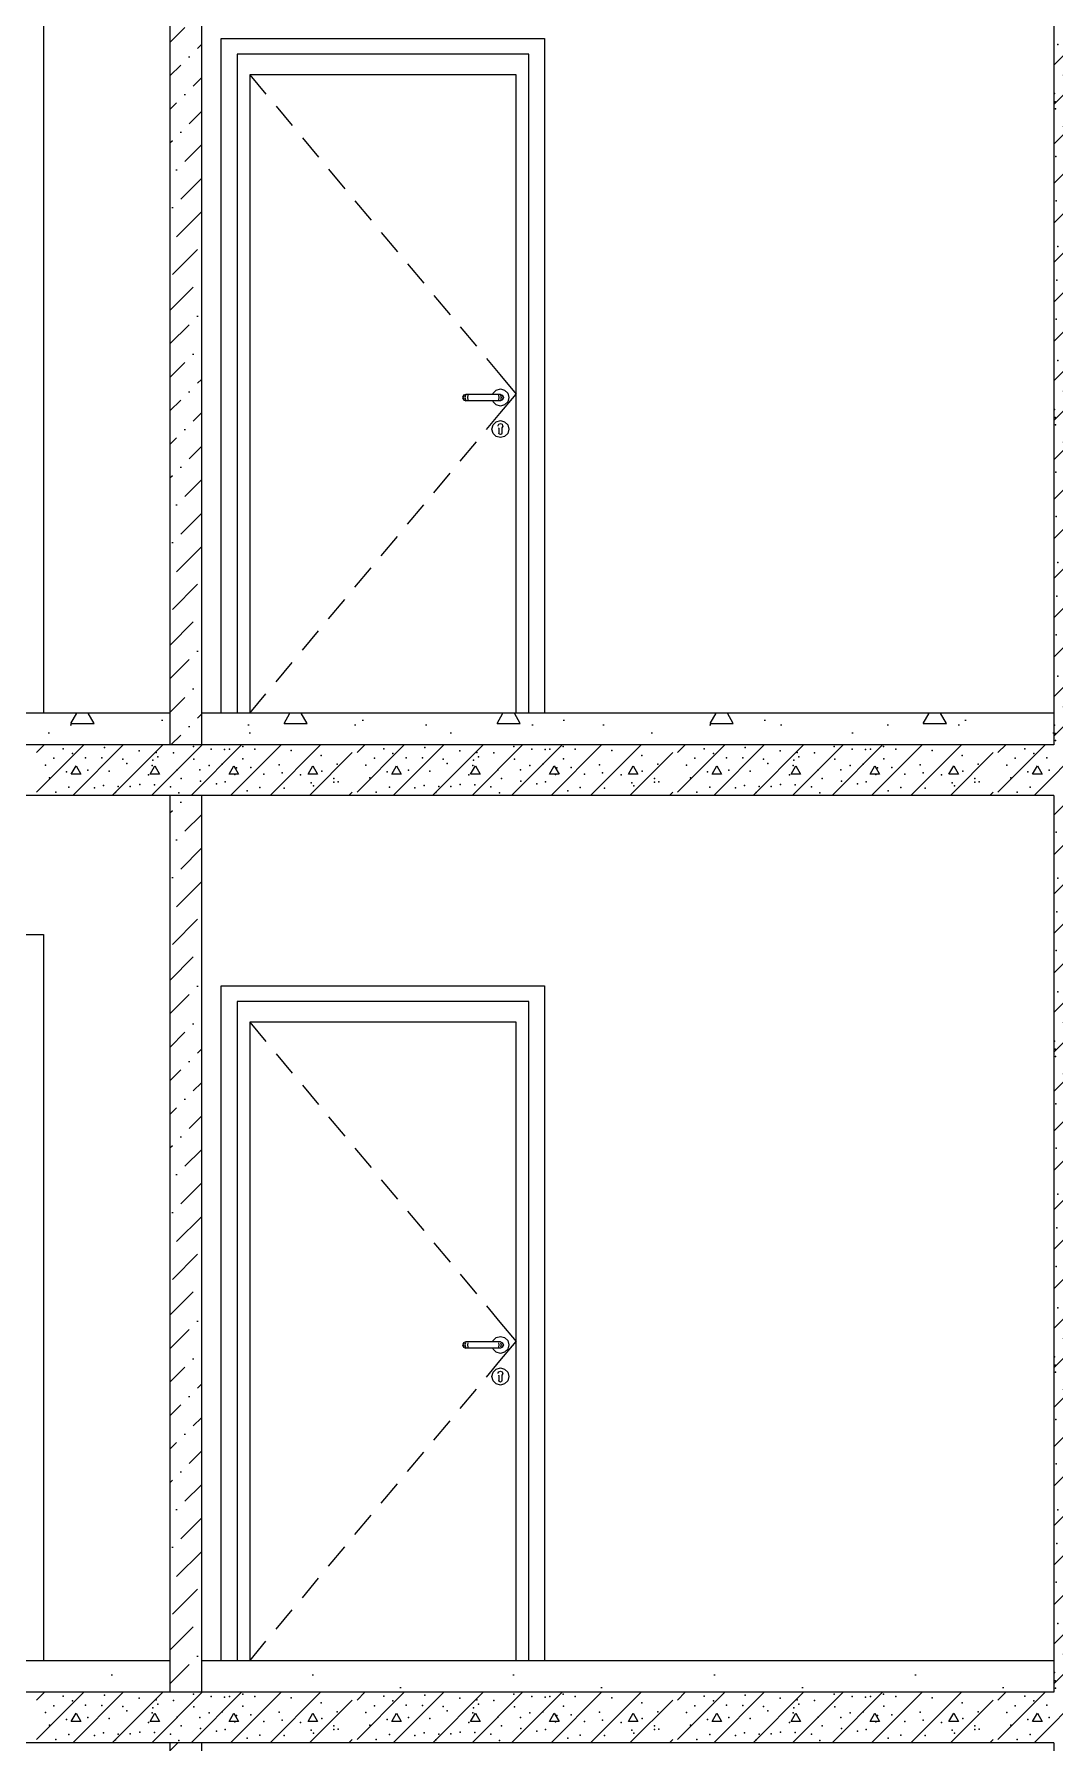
# Model space of a CAD drawing. Header units: millimetres. Extents: x 18162 to 7085488, y 72188 to 247925.
# Drawn here: x 4247283 to 4250516, y 125493 to 130903 of the extents above; entities that cross this region are included whole.
import ezdxf

# ---------------------------------------------------------------- set-up
doc = ezdxf.new("R2010")
doc.units = ezdxf.units.MM
doc.header["$MEASUREMENT"] = 0
doc.layers.add('Archicad Doors', color=7, linetype='Continuous')
doc.layers.add('Structural - Bearing', color=7, linetype='Continuous')
pattern_1 = [(45, (4294986.58, 104752.7), (-106.066, 106.066), [112.5, -37.5, 0, -37.5]), (45, (4294999.84, 104872.03), (-106.066, 106.066), [112.5, -37.5, 0, -37.5])]
pattern_2 = [(0, (4294986.6, 104752.7), (0, 1169.134), [73.125, -601.875]), (0, (4295324.1, 105337.3), (0, 1169.134), [73.125, -601.875]), (60, (4294986.6, 104752.7), (-1012.5, 584.567), [73.125, -601.875]), (60, (4295661.6, 104752.7), (-1012.5, 584.567), [73.125, -601.875]), (120, (4295059.7, 104752.7), (1012.5, 584.567), [73.125, -601.875]), (120, (4295734.7, 104752.7), (1012.5, 584.567), [73.125, -601.875]), (0, (4294986.58, 104865.2), (0, 225), [0, -225, 0, -337.5]), (45, (4295099.08, 104865.2), (-159.099, 159.099), [0, -168.75, 0, -281.25])]

# ---------------------------------------------------------------- blocks, each defined once
blk = doc.blocks.new('*X1332', base_point=(4294986.6, 104752.7))
at = {"layer": 'Structural - Bearing', "color": 7, "linetype": 'Continuous', "lineweight": 9}
for p, q in [((4250513.1, 128305), (4250700.8, 128492.7)), ((4250513.1, 128430), (4250575.8, 128492.7)), ((4250586.2, 128419.8), (4250571.3, 128393.7)), ((4250571.3, 128393.7), (4250601.3, 128393.8)), ((4250601.3, 128393.8), (4250586.2, 128419.8)), ((4250513.1, 128180), (4250713.1, 128380)), ((4250513.1, 128055), (4250713.1, 128255)), ((4250696, 128227.1), (4250711.2, 128253.1)), ((4250711.2, 128253.1), (4250713.1, 128249.7)), ((4250713.1, 128227.1), (4250696, 128227.1)), ((4250513.1, 127930), (4250713.1, 128130)), ((4250586.2, 128086.4), (4250571.3, 128060.4)), ((4250601.3, 128060.4), (4250586.2, 128086.4)), ((4250571.3, 128060.4), (4250601.3, 128060.4)), ((4250513.1, 127805), (4250713.1, 128005)), ((4250696, 127893.8), (4250711.2, 127919.8)), ((4250711.2, 127919.8), (4250713.1, 127916.4)), ((4250586.2, 127753.1), (4250713.1, 127880)), ((4250713.1, 127893.7), (4250696, 127893.8)), ((4250513.1, 127555), (4250711.2, 127753.1)), ((4250513.1, 127680), (4250586.2, 127753.1)), ((4250586.2, 127753.1), (4250571.3, 127727)), ((4250601.3, 127727.1), (4250586.2, 127753.1)), ((4250711.2, 127753.1), (4250713.1, 127755)), ((4250571.3, 127727), (4250601.3, 127727.1)), ((4250513.1, 127430), (4250713.1, 127630)), ((4250696, 127560.4), (4250711.2, 127586.4)), ((4250711.2, 127586.4), (4250713.1, 127583)), ((4250713.1, 127560.4), (4250696, 127560.4)), ((4250513.1, 127305), (4250713.1, 127505)), ((4250586.2, 127419.7), (4250571.3, 127393.7)), ((4250601.3, 127393.7), (4250586.2, 127419.7)), ((4250513.1, 127180), (4250713.1, 127380)), ((4250571.3, 127393.7), (4250601.3, 127393.7)), ((4250513.1, 127055), (4250713.1, 127255)), ((4250696, 127227.1), (4250711.2, 127253.1)), ((4250713.1, 127227.1), (4250696, 127227.1)), ((4250711.2, 127253.1), (4250713.1, 127249.7)), ((4250513.1, 126930), (4250713.1, 127130)), ((4250586.2, 127086.4), (4250571.3, 127060.4)), ((4250571.3, 127060.4), (4250601.3, 127060.4)), ((4250601.3, 127060.4), (4250586.2, 127086.4)), ((4250513.1, 126805), (4250713.1, 127005)), ((4250586.2, 126753.1), (4250713.1, 126880)), ((4250696, 126893.7), (4250711.2, 126919.8)), ((4250713.1, 126893.7), (4250696, 126893.7)), ((4250711.2, 126919.8), (4250713.1, 126916.4)), ((4250513.1, 126555), (4250711.2, 126753)), ((4250513.1, 126680), (4250586.2, 126753)), ((4250586.2, 126753.1), (4250571.3, 126727)), ((4250571.3, 126727), (4250601.3, 126727.1)), ((4250601.3, 126727.1), (4250586.2, 126753.1)), ((4250711.2, 126753.1), (4250713.1, 126755)), ((4250513.1, 126430), (4250713.1, 126630)), ((4250696, 126560.4), (4250711.2, 126586.4)), ((4250713.1, 126560.4), (4250696, 126560.4)), ((4250711.2, 126586.4), (4250713.1, 126583)), ((4250513.1, 126305), (4250713.1, 126505)), ((4250586.2, 126419.7), (4250571.3, 126393.7)), ((4250571.3, 126393.7), (4250601.3, 126393.7)), ((4250601.3, 126393.7), (4250586.2, 126419.7)), ((4250513.1, 126180), (4250713.1, 126380)), ((4250513.1, 126055), (4250713.1, 126255)), ((4250696, 126227.1), (4250711.2, 126253.1)), ((4250711.2, 126253.1), (4250713.1, 126249.7)), ((4250713.1, 126227), (4250696, 126227.1)), ((4250513.1, 125930), (4250713.1, 126130)), ((4250586.2, 126086.4), (4250571.3, 126060.4)), ((4250601.3, 126060.4), (4250586.2, 126086.4)), ((4250571.3, 126060.4), (4250601.3, 126060.4)), ((4250513.1, 125805), (4250713.1, 126005)), ((4250696, 125893.7), (4250711.2, 125919.7)), ((4250711.2, 125919.7), (4250713.1, 125916.4)), ((4250586.2, 125753), (4250713.1, 125880)), ((4250713.1, 125893.7), (4250696, 125893.7)), ((4250513.1, 125680), (4250586.2, 125753)), ((4250586.2, 125753), (4250571.3, 125727)), ((4250601.3, 125727), (4250586.2, 125753)), ((4250610.8, 125652.7), (4250711.2, 125753)), ((4250711.2, 125753), (4250713.1, 125755)), ((4250571.3, 125727), (4250601.3, 125727))]:
    blk.add_line(p, q, dxfattribs=at)
for p in [(4250586.6, 128490.5), (4250659.8, 128486.9), (4250690.9, 128483.4), (4250556.1, 128396.9), (4250570.1, 128443.4), (4250608.9, 128426.5), (4250666.4, 128399.1), (4250675.4, 128399.9), (4250520.9, 128375.9), (4250595.7, 128368.3), (4250621.9, 128360.8), (4250665.5, 128372.4), (4250579.6, 128335), (4250618.4, 128324.3), (4250665.6, 128288.9), (4250695.1, 128329.9), (4250525.5, 128230.5), (4250582.7, 128273.2), (4250638.1, 128233), (4250686.1, 128260.4), (4250581.8, 128214), (4250629.1, 128202.1), (4250665.6, 128180.5), (4250701.6, 128216.6), (4250702.1, 128184.8), (4250522.6, 128123.9), (4250560.4, 128165.5), (4250658.1, 128126.9), (4250557.5, 128116.7), (4250581.3, 128068.3), (4250603.4, 128096.8), (4250618.1, 128086.3), (4250689.3, 128106.3), (4250669.3, 128044.4), (4250694.6, 128041), (4250520.7, 128001.3), (4250647.4, 127997), (4250562.6, 127954.9), (4250575, 127939.4), (4250585.8, 127948.7), (4250612.1, 127911.6), (4250655.3, 127925.5), (4250698.9, 127927.3), (4250526.1, 127870.4), (4250669.4, 127858.8), (4250587.3, 127818.9), (4250646.1, 127846.7), (4250695.5, 127805), (4250544.1, 127773.3), (4250631.6, 127768.1), (4250514.9, 127714.9), (4250517.8, 127688.9), (4250581.8, 127714.9), (4250641.1, 127714.9), (4250674.6, 127694.3), (4250518.3, 127666.3), (4250550.9, 127644.1), (4250572, 127678), (4250595.7, 127663.1), (4250640.6, 127666.3), (4250686.1, 127659.6), (4250543.3, 127611.2), (4250608.9, 127607.4), (4250621.9, 127593.9), (4250661.7, 127633.8), (4250702.9, 127587.4), (4250704.8, 127603.9), (4250566.4, 127569.4), (4250663, 127526.9), (4250690.9, 127557.5), (4250519.6, 127516.3), (4250548.4, 127524.3), (4250585.8, 127501.9), (4250586.6, 127490.5), (4250595.1, 127520.4), (4250632.9, 127521.4), (4250659.8, 127486.9), (4250690.9, 127483.3), (4250709.3, 127525.6), (4250570.1, 127443.4), (4250608.9, 127426.5), (4250520.9, 127375.9), (4250556.1, 127396.9), (4250595.7, 127368.3), (4250665.5, 127372.4), (4250666.4, 127399.1), (4250675.4, 127399.9), (4250579.6, 127335), (4250618.4, 127324.3), (4250621.9, 127360.8), (4250695.1, 127329.9), (4250582.7, 127273.2), (4250665.6, 127288.9), (4250686.1, 127260.4), (4250525.5, 127230.5), (4250581.8, 127214), (4250629.1, 127202.1), (4250638.1, 127233), (4250701.6, 127216.6), (4250560.4, 127165.5), (4250665.6, 127180.5), (4250702.1, 127184.8), (4250522.6, 127123.9), (4250557.5, 127116.7), (4250603.4, 127096.8), (4250658.1, 127126.9), (4250689.3, 127106.3), (4250581.3, 127068.2), (4250618.1, 127086.3), (4250669.3, 127044.4), (4250694.6, 127041), (4250520.7, 127001.3), (4250647.4, 126997), (4250562.6, 126954.9), (4250575, 126939.4), (4250585.8, 126948.7), (4250612.1, 126911.6), (4250655.3, 126925.5), (4250698.9, 126927.2), (4250526.1, 126870.4), (4250646.1, 126846.7), (4250669.4, 126858.8), (4250544.1, 126773.2), (4250587.3, 126818.9), (4250695.5, 126805), (4250514.9, 126714.9), (4250581.8, 126714.9), (4250631.6, 126768.1), (4250641.1, 126714.9), (4250517.8, 126688.9), (4250518.3, 126666.3), (4250572, 126678), (4250595.7, 126663.1), (4250640.6, 126666.3), (4250674.6, 126694.3), (4250543.3, 126611.2), (4250550.9, 126644.1), (4250608.9, 126607.4), (4250661.7, 126633.8), (4250686.1, 126659.5), (4250566.4, 126569.4), (4250621.9, 126593.9), (4250690.9, 126557.5), (4250702.9, 126587.4), (4250704.8, 126603.9), (4250519.6, 126516.3), (4250548.4, 126524.3), (4250585.8, 126501.9), (4250595.1, 126520.4), (4250632.9, 126521.4), (4250663, 126526.9), (4250709.3, 126525.6), (4250586.6, 126490.5), (4250659.8, 126486.8), (4250690.9, 126483.3), (4250556.1, 126396.8), (4250570.1, 126443.4), (4250608.9, 126426.5), (4250666.4, 126399.1), (4250675.4, 126399.9), (4250520.9, 126375.9), (4250595.7, 126368.3), (4250621.9, 126360.8), (4250665.5, 126372.4), (4250579.6, 126335), (4250618.4, 126324.3), (4250665.6, 126288.9), (4250695.1, 126329.8), (4250525.5, 126230.5), (4250582.7, 126273.2), (4250638.1, 126233), (4250686.1, 126260.3), (4250581.8, 126214), (4250629.1, 126202.1), (4250665.6, 126180.5), (4250701.6, 126216.6), (4250702.1, 126184.8), (4250522.6, 126123.8), (4250560.4, 126165.5), (4250658.1, 126126.8), (4250557.5, 126116.7), (4250581.3, 126068.2), (4250603.4, 126096.8), (4250618.1, 126086.3), (4250689.3, 126106.3), (4250669.3, 126044.4), (4250694.6, 126041), (4250520.7, 126001.3), (4250647.4, 125997), (4250562.6, 125954.8), (4250575, 125939.4), (4250585.8, 125948.7), (4250612.1, 125911.6), (4250655.3, 125925.5), (4250698.9, 125927.2), (4250526.1, 125870.4), (4250669.4, 125858.8), (4250587.3, 125818.8), (4250646.1, 125846.7), (4250695.5, 125804.9), (4250544.1, 125773.2), (4250631.6, 125768.1), (4250514.9, 125714.9), (4250517.8, 125688.8), (4250581.8, 125714.9), (4250641.1, 125714.9), (4250674.6, 125694.3), (4250518.3, 125666.3), (4250572, 125678), (4250595.7, 125663.1), (4250640.6, 125666.3), (4250686.1, 125659.5)]:
    blk.add_point(p, dxfattribs=at)
blk = doc.blocks.new('*X1334', base_point=(4294986.6, 104752.7))
at = {"layer": 'Structural - Bearing', "color": 7, "linetype": 'Continuous', "lineweight": 9}
for p, q in [((4247290.8, 125628), (4247315.5, 125652.7)), ((4247290.8, 125503), (4247440.5, 125652.7)), ((4247405.5, 125492.7), (4247565.5, 125652.7)), ((4247530.5, 125492.7), (4247690.5, 125652.7)), ((4247655.5, 125492.7), (4247815.5, 125652.7)), ((4247780.5, 125492.7), (4247940.5, 125652.7)), ((4247905.5, 125492.7), (4248065.5, 125652.7)), ((4248030.5, 125492.7), (4248190.5, 125652.7)), ((4248305.9, 125628), (4248330.6, 125652.7)), ((4248305.9, 125503), (4248455.6, 125652.7)), ((4248420.6, 125492.7), (4248580.6, 125652.7)), ((4248545.6, 125492.7), (4248705.6, 125652.7)), ((4248670.6, 125492.7), (4248830.6, 125652.7)), ((4248795.6, 125492.7), (4248955.6, 125652.7)), ((4248920.6, 125492.7), (4249080.6, 125652.7)), ((4249045.6, 125492.7), (4249205.6, 125652.7)), ((4249321, 125628), (4249345.7, 125652.7)), ((4249321, 125503), (4249470.7, 125652.7)), ((4249435.7, 125492.7), (4249595.7, 125652.7)), ((4249560.7, 125492.7), (4249720.7, 125652.7)), ((4249685.7, 125492.7), (4249845.7, 125652.7)), ((4249810.7, 125492.7), (4249970.7, 125652.7)), ((4249935.7, 125492.7), (4250095.7, 125652.7)), ((4250060.7, 125492.7), (4250220.7, 125652.7)), ((4250336.2, 125628), (4250360.8, 125652.7)), ((4250336.2, 125503), (4250485.8, 125652.7)), ((4250450.8, 125492.7), (4250610.8, 125652.7)), ((4247400.7, 125560.4), (4247415.8, 125586.4)), ((4247415.8, 125586.4), (4247430.7, 125560.3)), ((4247650.7, 125560.4), (4247665.8, 125586.4)), ((4247665.8, 125586.4), (4247680.7, 125560.3)), ((4247900.7, 125560.4), (4247915.8, 125586.4)), ((4247915.8, 125586.4), (4247930.7, 125560.3)), ((4248150.7, 125560.4), (4248165.8, 125586.4)), ((4248155.5, 125492.7), (4248290.8, 125628)), ((4248165.8, 125586.4), (4248180.7, 125560.3)), ((4248415.8, 125560.4), (4248430.9, 125586.4)), ((4248430.9, 125586.4), (4248445.8, 125560.3)), ((4248665.8, 125560.4), (4248680.9, 125586.4)), ((4248680.9, 125586.4), (4248695.8, 125560.3)), ((4248915.8, 125560.4), (4248930.9, 125586.4)), ((4248930.9, 125586.4), (4248945.8, 125560.3)), ((4249165.8, 125560.4), (4249180.9, 125586.4)), ((4249170.6, 125492.7), (4249305.9, 125628)), ((4249180.9, 125586.4), (4249195.8, 125560.3)), ((4249430.9, 125560.4), (4249446, 125586.4)), ((4249446, 125586.4), (4249460.9, 125560.3)), ((4249680.9, 125560.4), (4249696, 125586.4)), ((4249696, 125586.4), (4249710.9, 125560.3)), ((4249930.9, 125560.4), (4249946, 125586.4)), ((4249946, 125586.4), (4249960.9, 125560.3)), ((4250180.9, 125560.4), (4250196, 125586.4)), ((4250185.7, 125492.7), (4250321, 125628)), ((4250196, 125586.4), (4250210.9, 125560.3)), ((4250446, 125560.4), (4250461.2, 125586.4)), ((4250461.2, 125586.4), (4250476.1, 125560.3)), ((4247430.7, 125560.3), (4247400.7, 125560.4)), ((4247680.7, 125560.3), (4247650.7, 125560.4)), ((4247930.7, 125560.3), (4247900.7, 125560.4)), ((4248180.7, 125560.3), (4248150.7, 125560.4)), ((4248445.8, 125560.3), (4248415.8, 125560.4)), ((4248695.8, 125560.3), (4248665.8, 125560.4)), ((4248945.8, 125560.3), (4248915.8, 125560.4)), ((4249195.8, 125560.3), (4249165.8, 125560.4)), ((4249460.9, 125560.3), (4249430.9, 125560.4)), ((4249710.9, 125560.3), (4249680.9, 125560.4)), ((4249960.9, 125560.3), (4249930.9, 125560.4)), ((4250210.9, 125560.3), (4250180.9, 125560.4)), ((4250476.1, 125560.3), (4250446, 125560.4)), ((4248280.5, 125492.7), (4248290.8, 125503)), ((4249295.6, 125492.7), (4249305.9, 125503)), ((4250310.7, 125492.7), (4250321, 125503))]:
    blk.add_line(p, q, dxfattribs=at)
for p in [(4247375.5, 125640.2), (4247505.6, 125644.1), (4247616.3, 125633.8), (4247787.5, 125647.1), (4247844.2, 125638.9), (4247886.6, 125637.8), (4247902, 125639.4), (4247943.8, 125647.1), (4247982, 125638.9), (4248097.5, 125634.7), (4248390.6, 125640.2), (4248520.7, 125644.1), (4248631.4, 125633.8), (4248802.6, 125647.1), (4248859.4, 125638.9), (4248901.7, 125637.8), (4248917.2, 125639.4), (4248958.9, 125647.1), (4248997.2, 125638.9), (4249112.6, 125634.7), (4249405.7, 125640.2), (4249535.8, 125644.1), (4249646.6, 125633.8), (4249817.7, 125647.1), (4249874.5, 125638.9), (4249916.8, 125637.8), (4249932.3, 125639.4), (4249974, 125647.1), (4250012.3, 125638.9), (4250127.7, 125634.7), (4250420.9, 125640.2), (4247318.8, 125588.7), (4247345.9, 125610.2), (4247404.7, 125625.7), (4247446.2, 125611.6), (4247497.9, 125611.2), (4247563.6, 125607.3), (4247576.5, 125593.9), (4247657.5, 125587.4), (4247659.4, 125603.9), (4247670.2, 125628.6), (4247675.3, 125615), (4247724.3, 125627), (4247789.2, 125606.9), (4247837.8, 125587.4), (4247879, 125591.3), (4247924.1, 125579.7), (4247944.5, 125608.6), (4247969.2, 125581.6), (4248059.1, 125589.3), (4248192.6, 125619.3), (4248243.4, 125591.3), (4248334, 125588.7), (4248361, 125610.2), (4248419.8, 125625.7), (4248461.3, 125611.6), (4248513, 125611.2), (4248578.7, 125607.3), (4248591.6, 125593.9), (4248672.6, 125587.4), (4248674.5, 125603.9), (4248685.4, 125628.6), (4248690.4, 125615), (4248739.4, 125627), (4248804.3, 125606.9), (4248852.9, 125587.4), (4248894.1, 125591.3), (4248939.2, 125579.7), (4248959.6, 125608.6), (4248984.3, 125581.6), (4249074.3, 125589.3), (4249207.7, 125619.3), (4249258.6, 125591.3), (4249349.1, 125588.7), (4249376.1, 125610.2), (4249434.9, 125625.7), (4249476.4, 125611.6), (4249528.1, 125611.2), (4249593.8, 125607.3), (4249606.8, 125593.9), (4249687.8, 125587.4), (4249689.7, 125603.9), (4249700.5, 125628.6), (4249705.6, 125615), (4249754.6, 125627), (4249819.5, 125606.9), (4249868, 125587.4), (4249909.3, 125591.3), (4249954.3, 125579.7), (4249974.7, 125608.6), (4249999.5, 125581.6), (4250089.4, 125589.3), (4250222.8, 125619.3), (4250273.7, 125591.3), (4250364.2, 125588.7), (4250391.2, 125610.2), (4250450.1, 125625.7), (4250491.5, 125611.6), (4247331.8, 125548.2), (4247385.8, 125566.8), (4247453.4, 125572.6), (4247503, 125524.3), (4247521, 125569.4), (4247617.6, 125526.9), (4247645.5, 125557.5), (4247663.9, 125525.6), (4247736.7, 125573.9), (4247748.9, 125546.2), (4247808.2, 125573.3), (4247809.9, 125538.1), (4247860.6, 125529.2), (4247888.2, 125535.3), (4247918.9, 125559.1), (4248010.8, 125560.4), (4248068.8, 125564.7), (4248127.1, 125557.3), (4248161, 125532.7), (4248194.5, 125569.4), (4248232.7, 125546.7), (4248232.9, 125534.9), (4248246.6, 125535.9), (4248346.9, 125548.2), (4248400.9, 125566.8), (4248468.5, 125572.6), (4248518.1, 125524.3), (4248536.1, 125569.4), (4248632.7, 125526.9), (4248660.6, 125557.5), (4248679.1, 125525.6), (4248751.8, 125573.9), (4248764.1, 125546.2), (4248823.3, 125573.3), (4248825, 125538.1), (4248875.7, 125529.2), (4248903.4, 125535.3), (4248934.1, 125559.1), (4249026, 125560.4), (4249083.9, 125564.7), (4249142.2, 125557.3), (4249176.1, 125532.7), (4249209.6, 125569.4), (4249247.9, 125546.7), (4249248, 125534.9), (4249261.8, 125535.9), (4249362.1, 125548.2), (4249416, 125566.8), (4249483.7, 125572.6), (4249533.2, 125524.3), (4249551.3, 125569.4), (4249647.8, 125526.9), (4249675.8, 125557.5), (4249694.2, 125525.6), (4249766.9, 125573.9), (4249779.2, 125546.2), (4249838.4, 125573.3), (4249840.1, 125538.1), (4249890.9, 125529.2), (4249918.5, 125535.3), (4249949.2, 125559.1), (4250041.1, 125560.4), (4250099, 125564.7), (4250157.4, 125557.3), (4250191.2, 125532.7), (4250224.8, 125569.4), (4250263, 125546.7), (4250263.1, 125534.9), (4250276.9, 125535.9), (4250377.2, 125548.2), (4250431.2, 125566.8), (4250498.8, 125572.6), (4247351.9, 125503.4), (4247393.3, 125518.9), (4247474.2, 125516.2), (4247540.4, 125501.9), (4247549.7, 125520.4), (4247587.5, 125521.4), (4247715, 125520.1), (4247741.6, 125500.6), (4247958.4, 125507.2), (4247997.8, 125517.3), (4248075.1, 125515.8), (4248167.8, 125523.5), (4248367, 125503.4), (4248408.5, 125518.9), (4248489.3, 125516.2), (4248555.6, 125501.9), (4248564.8, 125520.4), (4248602.7, 125521.4), (4248730.2, 125520.1), (4248756.8, 125500.6), (4248973.5, 125507.2), (4249013, 125517.3), (4249090.2, 125515.8), (4249183, 125523.5), (4249382.2, 125503.4), (4249423.6, 125518.9), (4249504.5, 125516.2), (4249570.7, 125501.9), (4249580, 125520.4), (4249617.8, 125521.4), (4249745.3, 125520.1), (4249771.9, 125500.6), (4249988.7, 125507.2), (4250028.1, 125517.3), (4250105.4, 125515.8), (4250198.1, 125523.5), (4250397.3, 125503.4), (4250438.7, 125518.9)]:
    blk.add_point(p, dxfattribs=at)
blk = doc.blocks.new('*X1345', base_point=(4294986.6, 104752.7))
at = {"layer": 'Structural - Bearing', "color": 7, "linetype": 'Continuous', "lineweight": 9}
for p, q in [((4250513.1, 131305.1), (4250700.7, 131492.7)), ((4250513.1, 131430.1), (4250575.7, 131492.7)), ((4250513.1, 131180.1), (4250713.1, 131380.1)), ((4250586.2, 131419.8), (4250571.3, 131393.8)), ((4250571.3, 131393.8), (4250601.3, 131393.8)), ((4250601.3, 131393.8), (4250586.2, 131419.8)), ((4250513.1, 131055.1), (4250713.1, 131255.1)), ((4250696, 131227.1), (4250711.2, 131253.1)), ((4250713.1, 131227.1), (4250696, 131227.1)), ((4250711.2, 131253.1), (4250713.1, 131249.8)), ((4250513.1, 130930.1), (4250713.1, 131130.1)), ((4250586.2, 131086.5), (4250571.3, 131060.4)), ((4250571.3, 131060.4), (4250601.3, 131060.5)), ((4250601.3, 131060.5), (4250586.2, 131086.5)), ((4250513.1, 130805.1), (4250713.1, 131005.1)), ((4250696, 130893.8), (4250711.2, 130919.8)), ((4250713.1, 130893.8), (4250696, 130893.8)), ((4250711.2, 130919.8), (4250713.1, 130916.4)), ((4250586.2, 130753.1), (4250713.1, 130880.1)), ((4250513.1, 130555), (4250711.2, 130753.1)), ((4250513.1, 130680), (4250586.2, 130753.1)), ((4250586.2, 130753.1), (4250571.3, 130727.1)), ((4250571.3, 130727.1), (4250601.3, 130727.1)), ((4250601.3, 130727.1), (4250586.2, 130753.1)), ((4250711.2, 130753.1), (4250713.1, 130755.1)), ((4250513.1, 130430), (4250713.1, 130630)), ((4250696, 130560.5), (4250711.2, 130586.5)), ((4250713.1, 130560.4), (4250696, 130560.5)), ((4250711.2, 130586.5), (4250713.1, 130583.1)), ((4250513.1, 130305), (4250713.1, 130505)), ((4250586.2, 130419.8), (4250571.3, 130393.8)), ((4250571.3, 130393.8), (4250601.3, 130393.8)), ((4250601.3, 130393.8), (4250586.2, 130419.8)), ((4250513.1, 130180), (4250713.1, 130380)), ((4250513.1, 130055), (4250713.1, 130255)), ((4250696, 130227.1), (4250711.2, 130253.1)), ((4250711.2, 130253.1), (4250713.1, 130249.8)), ((4250713.1, 130227.1), (4250696, 130227.1)), ((4250513.1, 129930), (4250713.1, 130130)), ((4250586.2, 130086.5), (4250571.3, 130060.4)), ((4250601.3, 130060.5), (4250586.2, 130086.5)), ((4250571.3, 130060.4), (4250601.3, 130060.5)), ((4250513.1, 129805), (4250713.1, 130005)), ((4250696, 129893.8), (4250711.2, 129919.8)), ((4250711.2, 129919.8), (4250713.1, 129916.4)), ((4250586.2, 129753.1), (4250713.1, 129880)), ((4250713.1, 129893.8), (4250696, 129893.8)), ((4250513.1, 129555), (4250711.2, 129753.1)), ((4250513.1, 129680), (4250586.2, 129753.1)), ((4250586.2, 129753.1), (4250571.3, 129727.1)), ((4250601.3, 129727.1), (4250586.2, 129753.1)), ((4250711.2, 129753.1), (4250713.1, 129755)), ((4250571.3, 129727.1), (4250601.3, 129727.1)), ((4250513.1, 129430), (4250713.1, 129630)), ((4250696, 129560.4), (4250711.2, 129586.4)), ((4250711.2, 129586.4), (4250713.1, 129583.1)), ((4250713.1, 129560.4), (4250696, 129560.4)), ((4250513.1, 129305), (4250713.1, 129505)), ((4250586.2, 129419.8), (4250571.3, 129393.7)), ((4250601.3, 129393.8), (4250586.2, 129419.8)), ((4250513.1, 129180), (4250713.1, 129380)), ((4250571.3, 129393.7), (4250601.3, 129393.8)), ((4250513.1, 129055), (4250713.1, 129255)), ((4250696, 129227.1), (4250711.2, 129253.1)), ((4250713.1, 129227.1), (4250696, 129227.1)), ((4250711.2, 129253.1), (4250713.1, 129249.7)), ((4250513.1, 128930), (4250713.1, 129130)), ((4250586.2, 129086.4), (4250571.3, 129060.4)), ((4250571.3, 129060.4), (4250601.3, 129060.4)), ((4250601.3, 129060.4), (4250586.2, 129086.4)), ((4250513.1, 128805), (4250713.1, 129005)), ((4250586.2, 128753.1), (4250713.1, 128880)), ((4250696, 128893.8), (4250711.2, 128919.8)), ((4250713.1, 128893.8), (4250696, 128893.8)), ((4250711.2, 128919.8), (4250713.1, 128916.4)), ((4250513.1, 128680), (4250586.2, 128753.1)), ((4250586.2, 128753.1), (4250571.3, 128727.1)), ((4250571.3, 128727.1), (4250601.3, 128727.1)), ((4250601.3, 128727.1), (4250586.2, 128753.1)), ((4250610.8, 128652.7), (4250711.2, 128753.1)), ((4250711.2, 128753.1), (4250713.1, 128755))]:
    blk.add_line(p, q, dxfattribs=at)
for p in [(4250586.6, 131490.6), (4250659.8, 131486.9), (4250690.9, 131483.4), (4250570.1, 131443.5), (4250608.9, 131426.5), (4250520.9, 131376), (4250556.1, 131396.9), (4250595.7, 131368.4), (4250665.5, 131372.5), (4250666.4, 131399.2), (4250675.4, 131400), (4250579.6, 131335.1), (4250618.4, 131324.4), (4250621.9, 131360.9), (4250695.1, 131329.9), (4250582.7, 131273.3), (4250665.6, 131289), (4250686.1, 131260.4), (4250525.5, 131230.6), (4250581.8, 131214.1), (4250638.1, 131233), (4250701.6, 131216.6), (4250560.4, 131165.6), (4250629.1, 131202.2), (4250665.6, 131180.6), (4250702.1, 131184.9), (4250522.6, 131123.9), (4250557.5, 131116.8), (4250603.4, 131096.9), (4250658.1, 131126.9), (4250689.3, 131106.4), (4250581.3, 131068.3), (4250618.1, 131086.4), (4250669.3, 131044.5), (4250520.7, 131001.4), (4250647.4, 130997.1), (4250694.6, 131041.1), (4250562.6, 130954.9), (4250575, 130939.5), (4250585.8, 130948.7), (4250612.1, 130911.6), (4250655.3, 130925.6), (4250698.9, 130927.3), (4250526.1, 130870.4), (4250646.1, 130846.7), (4250669.4, 130858.9), (4250544.1, 130773.3), (4250587.3, 130818.9), (4250695.5, 130805), (4250631.6, 130768.2), (4250514.9, 130715), (4250517.8, 130688.9), (4250518.3, 130666.4), (4250572, 130678.1), (4250581.8, 130715), (4250640.6, 130666.4), (4250641.1, 130715), (4250674.6, 130694.4), (4250543.3, 130611.3), (4250550.9, 130644.2), (4250595.7, 130663.2), (4250661.7, 130633.9), (4250686.1, 130659.6), (4250566.4, 130569.5), (4250608.9, 130607.4), (4250621.9, 130593.9), (4250690.9, 130557.6), (4250702.9, 130587.5), (4250704.8, 130603.9), (4250519.6, 130516.3), (4250548.4, 130524.4), (4250585.8, 130501.9), (4250595.1, 130520.5), (4250632.9, 130521.5), (4250663, 130527), (4250709.3, 130525.7), (4250586.6, 130490.6), (4250659.8, 130486.9), (4250690.9, 130483.4), (4250556.1, 130396.9), (4250570.1, 130443.5), (4250608.9, 130426.5), (4250666.4, 130399.1), (4250675.4, 130400), (4250520.9, 130376), (4250595.7, 130368.4), (4250621.9, 130360.9), (4250665.5, 130372.4), (4250579.6, 130335), (4250618.4, 130324.4), (4250665.6, 130288.9), (4250695.1, 130329.9), (4250582.7, 130273.2), (4250638.1, 130233), (4250686.1, 130260.4), (4250525.5, 130230.6), (4250581.8, 130214), (4250629.1, 130202.2), (4250665.6, 130180.6), (4250701.6, 130216.6), (4250702.1, 130184.9), (4250522.6, 130123.9), (4250560.4, 130165.5), (4250658.1, 130126.9), (4250557.5, 130116.7), (4250603.4, 130096.9), (4250618.1, 130086.4), (4250689.3, 130106.3), (4250581.3, 130068.3), (4250669.3, 130044.5), (4250694.6, 130041.1), (4250520.7, 130001.3), (4250647.4, 129997.1), (4250562.6, 129954.9), (4250575, 129939.4), (4250585.8, 129948.7), (4250612.1, 129911.6), (4250655.3, 129925.5), (4250698.9, 129927.3), (4250526.1, 129870.4), (4250669.4, 129858.9), (4250587.3, 129818.9), (4250646.1, 129846.7), (4250695.5, 129805), (4250544.1, 129773.3), (4250631.6, 129768.1), (4250514.9, 129715), (4250581.8, 129715), (4250641.1, 129715), (4250674.6, 129694.4), (4250517.8, 129688.9), (4250518.3, 129666.3), (4250550.9, 129644.1), (4250572, 129678), (4250595.7, 129663.1), (4250640.6, 129666.3), (4250686.1, 129659.6), (4250543.3, 129611.3), (4250608.9, 129607.4), (4250621.9, 129593.9), (4250661.7, 129633.8), (4250702.9, 129587.5), (4250704.8, 129603.9), (4250566.4, 129569.5), (4250690.9, 129557.6), (4250519.6, 129516.3), (4250548.4, 129524.4), (4250585.8, 129501.9), (4250586.6, 129490.6), (4250595.1, 129520.5), (4250632.9, 129521.5), (4250659.8, 129486.9), (4250663, 129527), (4250690.9, 129483.4), (4250709.3, 129525.7), (4250570.1, 129443.5), (4250608.9, 129426.5), (4250520.9, 129375.9), (4250556.1, 129396.9), (4250595.7, 129368.3), (4250665.5, 129372.4), (4250666.4, 129399.1), (4250675.4, 129399.9), (4250579.6, 129335), (4250618.4, 129324.3), (4250621.9, 129360.8), (4250695.1, 129329.9), (4250582.7, 129273.2), (4250665.6, 129288.9), (4250686.1, 129260.4), (4250525.5, 129230.5), (4250581.8, 129214), (4250638.1, 129233), (4250701.6, 129216.6), (4250560.4, 129165.5), (4250629.1, 129202.1), (4250665.6, 129180.5), (4250702.1, 129184.8), (4250522.6, 129123.9), (4250557.5, 129116.7), (4250603.4, 129096.8), (4250658.1, 129126.9), (4250689.3, 129106.3), (4250581.3, 129068.3), (4250618.1, 129086.4), (4250669.3, 129044.4), (4250694.6, 129041), (4250520.7, 129001.3), (4250647.4, 128997), (4250562.6, 128954.9), (4250575, 128939.4), (4250585.8, 128948.7), (4250612.1, 128911.6), (4250655.3, 128925.5), (4250698.9, 128927.3), (4250526.1, 128870.4), (4250646.1, 128846.7), (4250669.4, 128858.8), (4250544.1, 128773.3), (4250587.3, 128818.9), (4250695.5, 128805), (4250631.6, 128768.1), (4250514.9, 128715), (4250517.8, 128688.9), (4250518.3, 128666.3), (4250572, 128678), (4250581.8, 128715), (4250595.7, 128663.1), (4250640.6, 128666.3), (4250641.1, 128715), (4250674.6, 128694.3), (4250686.1, 128659.6)]:
    blk.add_point(p, dxfattribs=at)
blk = doc.blocks.new('*X1347', base_point=(4294986.6, 104752.7))
at = {"layer": 'Structural - Bearing', "color": 7, "linetype": 'Continuous', "lineweight": 9}
for p, q in [((4247290.8, 128628.1), (4247315.4, 128652.7)), ((4247290.8, 128503.1), (4247440.4, 128652.7)), ((4247405.4, 128492.7), (4247565.4, 128652.7)), ((4247530.4, 128492.7), (4247690.4, 128652.7)), ((4247655.4, 128492.7), (4247815.4, 128652.7)), ((4247780.4, 128492.7), (4247940.4, 128652.7)), ((4247905.4, 128492.7), (4248065.4, 128652.7)), ((4248030.4, 128492.7), (4248190.4, 128652.7)), ((4248155.4, 128492.7), (4248290.8, 128628.1)), ((4248305.9, 128628.1), (4248330.5, 128652.7)), ((4248305.9, 128503.1), (4248455.5, 128652.7)), ((4248420.5, 128492.7), (4248580.5, 128652.7)), ((4248545.5, 128492.7), (4248705.5, 128652.7)), ((4248670.5, 128492.7), (4248830.5, 128652.7)), ((4248795.5, 128492.7), (4248955.5, 128652.7)), ((4248920.5, 128492.7), (4249080.5, 128652.7)), ((4249045.5, 128492.7), (4249205.5, 128652.7)), ((4249170.5, 128492.7), (4249305.9, 128628.1)), ((4249321, 128628.1), (4249345.7, 128652.7)), ((4249321, 128503.1), (4249470.7, 128652.7)), ((4249435.7, 128492.7), (4249595.7, 128652.7)), ((4249560.7, 128492.7), (4249720.7, 128652.7)), ((4249685.7, 128492.7), (4249845.7, 128652.7)), ((4249810.7, 128492.7), (4249970.7, 128652.7)), ((4249935.7, 128492.7), (4250095.7, 128652.7)), ((4250060.7, 128492.7), (4250220.7, 128652.7)), ((4250185.7, 128492.7), (4250321, 128628.1)), ((4250336.2, 128628.1), (4250360.8, 128652.7)), ((4250336.2, 128503.1), (4250485.8, 128652.7)), ((4250450.8, 128492.7), (4250610.8, 128652.7)), ((4247400.7, 128560.4), (4247415.8, 128586.4)), ((4247430.7, 128560.4), (4247400.7, 128560.4)), ((4247415.8, 128586.4), (4247430.7, 128560.4)), ((4247650.7, 128560.4), (4247665.8, 128586.4)), ((4247680.7, 128560.4), (4247650.7, 128560.4)), ((4247665.8, 128586.4), (4247680.7, 128560.4)), ((4247900.7, 128560.4), (4247915.8, 128586.4)), ((4247930.7, 128560.4), (4247900.7, 128560.4)), ((4247915.8, 128586.4), (4247930.7, 128560.4)), ((4248150.7, 128560.4), (4248165.8, 128586.4)), ((4248180.7, 128560.4), (4248150.7, 128560.4)), ((4248165.8, 128586.4), (4248180.7, 128560.4)), ((4248415.8, 128560.4), (4248430.9, 128586.4)), ((4248445.8, 128560.4), (4248415.8, 128560.4)), ((4248430.9, 128586.4), (4248445.8, 128560.4)), ((4248665.8, 128560.4), (4248680.9, 128586.4)), ((4248695.8, 128560.4), (4248665.8, 128560.4)), ((4248680.9, 128586.4), (4248695.8, 128560.4)), ((4248915.8, 128560.4), (4248930.9, 128586.4)), ((4248945.8, 128560.4), (4248915.8, 128560.4)), ((4248930.9, 128586.4), (4248945.8, 128560.4)), ((4249165.8, 128560.4), (4249180.9, 128586.4)), ((4249195.8, 128560.4), (4249165.8, 128560.4)), ((4249180.9, 128586.4), (4249195.8, 128560.4)), ((4249430.9, 128560.4), (4249446, 128586.4)), ((4249460.9, 128560.4), (4249430.9, 128560.4)), ((4249446, 128586.4), (4249460.9, 128560.4)), ((4249680.9, 128560.4), (4249696, 128586.4)), ((4249710.9, 128560.4), (4249680.9, 128560.4)), ((4249696, 128586.4), (4249710.9, 128560.4)), ((4249930.9, 128560.4), (4249946, 128586.4)), ((4249960.9, 128560.4), (4249930.9, 128560.4)), ((4249946, 128586.4), (4249960.9, 128560.4)), ((4250180.9, 128560.4), (4250196, 128586.4)), ((4250210.9, 128560.4), (4250180.9, 128560.4)), ((4250196, 128586.4), (4250210.9, 128560.4)), ((4250446, 128560.4), (4250461.2, 128586.4)), ((4250476.1, 128560.4), (4250446, 128560.4)), ((4250461.2, 128586.4), (4250476.1, 128560.4)), ((4248280.4, 128492.7), (4248290.8, 128503.1)), ((4249295.5, 128492.7), (4249305.9, 128503.1)), ((4250310.7, 128492.7), (4250321, 128503.1))]:
    blk.add_line(p, q, dxfattribs=at)
for p in [(4247345.9, 128610.2), (4247375.5, 128640.3), (4247404.7, 128625.8), (4247446.2, 128611.6), (4247497.9, 128611.3), (4247505.6, 128644.1), (4247616.3, 128633.8), (4247670.2, 128628.6), (4247675.3, 128615.1), (4247724.3, 128627.1), (4247787.5, 128647.1), (4247844.2, 128639), (4247886.6, 128637.9), (4247902, 128639.4), (4247943.8, 128647.2), (4247944.5, 128608.6), (4247982, 128639), (4248097.5, 128634.8), (4248192.6, 128619.4), (4248361, 128610.2), (4248390.6, 128640.3), (4248419.8, 128625.8), (4248461.3, 128611.6), (4248513, 128611.3), (4248520.7, 128644.1), (4248631.4, 128633.8), (4248685.4, 128628.6), (4248690.4, 128615.1), (4248739.4, 128627.1), (4248802.6, 128647.1), (4248859.4, 128639), (4248901.7, 128637.9), (4248917.2, 128639.4), (4248958.9, 128647.2), (4248959.6, 128608.6), (4248997.2, 128639), (4249112.6, 128634.8), (4249207.7, 128619.4), (4249376.1, 128610.2), (4249405.7, 128640.3), (4249434.9, 128625.8), (4249476.4, 128611.6), (4249528.1, 128611.3), (4249535.8, 128644.1), (4249646.6, 128633.8), (4249700.5, 128628.6), (4249705.6, 128615.1), (4249754.6, 128627.1), (4249817.7, 128647.1), (4249874.5, 128639), (4249916.8, 128637.9), (4249932.3, 128639.4), (4249974, 128647.2), (4249974.7, 128608.6), (4250012.3, 128639), (4250127.7, 128634.8), (4250222.8, 128619.4), (4250391.2, 128610.2), (4250420.9, 128640.3), (4250450.1, 128625.8), (4250491.5, 128611.6), (4247318.8, 128588.8), (4247385.8, 128566.9), (4247453.4, 128572.7), (4247521, 128569.4), (4247563.6, 128607.4), (4247576.5, 128593.9), (4247645.5, 128557.5), (4247657.5, 128587.5), (4247659.4, 128603.9), (4247736.7, 128574), (4247789.2, 128607), (4247808.2, 128573.3), (4247837.8, 128587.5), (4247879, 128591.3), (4247918.9, 128559.1), (4247924.1, 128579.7), (4247969.2, 128581.6), (4248010.8, 128560.4), (4248059.1, 128589.4), (4248068.8, 128564.7), (4248127.1, 128557.4), (4248194.5, 128569.4), (4248243.4, 128591.3), (4248334, 128588.8), (4248400.9, 128566.9), (4248468.5, 128572.7), (4248536.1, 128569.4), (4248578.7, 128607.4), (4248591.6, 128593.9), (4248660.6, 128557.5), (4248672.6, 128587.5), (4248674.5, 128603.9), (4248751.8, 128574), (4248804.3, 128607), (4248823.3, 128573.3), (4248852.9, 128587.5), (4248894.1, 128591.3), (4248934.1, 128559.1), (4248939.2, 128579.7), (4248984.3, 128581.6), (4249026, 128560.4), (4249074.3, 128589.4), (4249083.9, 128564.7), (4249142.2, 128557.4), (4249209.6, 128569.4), (4249258.6, 128591.3), (4249349.1, 128588.8), (4249416, 128566.9), (4249483.7, 128572.7), (4249551.3, 128569.4), (4249593.8, 128607.4), (4249606.8, 128593.9), (4249675.8, 128557.5), (4249687.8, 128587.5), (4249689.7, 128603.9), (4249766.9, 128574), (4249819.5, 128607), (4249838.4, 128573.3), (4249868, 128587.5), (4249909.3, 128591.3), (4249949.2, 128559.1), (4249954.3, 128579.7), (4249999.5, 128581.6), (4250041.1, 128560.4), (4250089.4, 128589.4), (4250099, 128564.7), (4250157.4, 128557.4), (4250224.8, 128569.4), (4250273.7, 128591.3), (4250364.2, 128588.8), (4250431.2, 128566.9), (4250498.8, 128572.7), (4247331.8, 128548.3), (4247351.9, 128503.5), (4247393.3, 128518.9), (4247474.2, 128516.3), (4247503, 128524.4), (4247540.4, 128501.9), (4247549.7, 128520.5), (4247587.5, 128521.4), (4247617.6, 128526.9), (4247663.9, 128525.7), (4247715, 128520.2), (4247741.6, 128500.7), (4247748.9, 128546.3), (4247809.9, 128538.2), (4247860.6, 128529.3), (4247888.2, 128535.4), (4247958.4, 128507.3), (4247997.8, 128517.4), (4248075.1, 128515.8), (4248161, 128532.7), (4248167.8, 128523.5), (4248232.7, 128546.7), (4248232.9, 128534.9), (4248246.6, 128535.9), (4248346.9, 128548.3), (4248367, 128503.5), (4248408.5, 128518.9), (4248489.3, 128516.3), (4248518.1, 128524.4), (4248555.6, 128501.9), (4248564.8, 128520.5), (4248602.7, 128521.4), (4248632.7, 128526.9), (4248679.1, 128525.7), (4248730.2, 128520.2), (4248756.8, 128500.7), (4248764.1, 128546.3), (4248825, 128538.2), (4248875.7, 128529.3), (4248903.4, 128535.4), (4248973.5, 128507.3), (4249013, 128517.4), (4249090.2, 128515.8), (4249176.1, 128532.7), (4249183, 128523.5), (4249247.9, 128546.7), (4249248, 128534.9), (4249261.8, 128535.9), (4249362.1, 128548.3), (4249382.2, 128503.5), (4249423.6, 128518.9), (4249504.5, 128516.3), (4249533.2, 128524.4), (4249570.7, 128501.9), (4249580, 128520.5), (4249617.8, 128521.4), (4249647.8, 128526.9), (4249694.2, 128525.7), (4249745.3, 128520.2), (4249771.9, 128500.7), (4249779.2, 128546.3), (4249840.1, 128538.2), (4249890.9, 128529.3), (4249918.5, 128535.4), (4249988.7, 128507.3), (4250028.1, 128517.4), (4250105.4, 128515.8), (4250191.2, 128532.7), (4250198.1, 128523.5), (4250263, 128546.7), (4250263.1, 128534.9), (4250276.9, 128535.9), (4250377.2, 128548.3), (4250397.3, 128503.5), (4250438.7, 128518.9)]:
    blk.add_point(p, dxfattribs=at)

msp = doc.modelspace()

# ---------------------------------------------------------------- hatches: boundary and pattern name
at = {"layer": 'Structural - Bearing', "linetype": 'Continuous', "lineweight": 9}
h = msp.add_hatch(dxfattribs=at)
h.set_pattern_fill('Dot___Dashed_0003', style=0, pattern_type=2)
h.set_pattern_definition(pattern_1)
h.paths.add_polyline_path([(4247813.1, 131492.7), (4247713.1, 131492.7), (4247713.1, 128652.7), (4247813.1, 128652.7)])
h = msp.add_hatch(dxfattribs=at)
h.set_pattern_fill('Lightweight_Concrete_0003', style=0, pattern_type=2)
h.set_pattern_definition(pattern_2)
h.paths.add_polyline_path([(4244213.1, 128752.7), (4244213.1, 128652.7), (4247713.1, 128652.7), (4247713.1, 128752.7)])
h = msp.add_hatch(dxfattribs=at)
h.set_pattern_fill('Lightweight_Concrete_0003', style=0, pattern_type=2)
h.set_pattern_definition(pattern_2)
h.paths.add_polyline_path([(4247813.1, 128652.7), (4250513.1, 128652.7), (4250513.1, 128752.7), (4247813.1, 128752.7)])
h = msp.add_hatch(dxfattribs=at)
h.set_pattern_fill('Dot___Dashed_0003', style=0, pattern_type=2)
h.set_pattern_definition(pattern_1)
h.paths.add_polyline_path([(4247813.1, 128492.7), (4247713.1, 128492.7), (4247713.1, 125652.7), (4247813.1, 125652.7)])
h = msp.add_hatch(dxfattribs=at)
h.set_pattern_fill('Lightweight_Concrete_0003', style=0, pattern_type=2)
h.set_pattern_definition(pattern_2)
h.paths.add_polyline_path([(4244213.1, 125752.7), (4244213.1, 125652.7), (4247713.1, 125652.7), (4247713.1, 125752.7)])
h = msp.add_hatch(dxfattribs=at)
h.set_pattern_fill('Lightweight_Concrete_0003', style=0, pattern_type=2)
h.set_pattern_definition(pattern_2)
h.paths.add_polyline_path([(4247813.1, 125652.7), (4250513.1, 125652.7), (4250513.1, 125752.7), (4247813.1, 125752.7)])
h = msp.add_hatch(dxfattribs=at)
h.set_pattern_fill('Dot___Dashed_0003', style=0, pattern_type=2)
h.set_pattern_definition(pattern_1)
h.paths.add_polyline_path([(4247813.1, 125492.7), (4247713.1, 125492.7), (4247713.1, 122652.7), (4247813.1, 122652.7)])

# ---------------------------------------------------------------- linework, layer by layer
at = {"layer": 'Archicad Doors', "color": 7, "linetype": 'Continuous', "lineweight": 9}
for p, q in [((4247313.1, 131052.7), (4247313.1, 128752.7)), ((4247876.1, 128752.7), (4247876.1, 130889.7)), ((4247876.1, 130889.7), (4248900.1, 130889.7)), ((4248900.1, 130889.7), (4248900.1, 128752.7)), ((4247926.1, 130839.7), (4247926.1, 128752.7)), ((4248850.1, 130839.7), (4247926.1, 130839.7)), ((4248850.1, 128752.7), (4248850.1, 130839.7)), ((4247966.1, 130774.7), (4248017.4, 130713.3)), ((4248810.1, 130774.7), (4247966.1, 130774.7)), ((4247966.1, 130774.7), (4247966.1, 128752.7)), ((4248810.1, 128752.7), (4248810.1, 130774.7)), ((4248049.4, 130674.9), (4248100.7, 130613.5)), ((4248132.7, 130575.1), (4248184, 130513.7)), ((4248216, 130475.3), (4248267.3, 130413.9)), ((4248299.3, 130375.5), (4248350.6, 130314.1)), ((4248382.7, 130275.7), (4248433.9, 130214.3)), ((4248466, 130175.9), (4248517.2, 130114.5)), ((4248549.3, 130076.1), (4248600.5, 130014.7)), ((4248632.6, 129976.3), (4248683.9, 129914.9)), ((4248715.9, 129876.5), (4248758.8, 129825.1)), ((4248758.8, 129825.1), (4248810.1, 129763.7)), ((4248643, 129759.8), (4248640.1, 129752.7)), ((4248640.1, 129752.7), (4248643, 129745.6)), ((4248644.6, 129759.8), (4248641.8, 129752.7)), ((4248641.8, 129752.7), (4248644.6, 129745.6)), ((4248650.1, 129762.7), (4248643, 129759.8)), ((4248643, 129745.6), (4248650.1, 129742.7)), ((4248649.4, 129759.8), (4248647.3, 129752.7)), ((4248647.3, 129752.7), (4248649.4, 129745.6)), ((4248651.2, 129762.7), (4248650.1, 129762.7)), ((4248654.5, 129762.7), (4248651.2, 129762.7)), ((4248659.4, 129762.7), (4248654.5, 129762.7)), ((4248656.6, 129759.8), (4248655.5, 129752.7)), ((4248655.5, 129752.7), (4248656.6, 129745.6)), ((4248665.1, 129762.7), (4248659.4, 129762.7)), ((4248745.1, 129762.7), (4248665.1, 129762.7)), ((4248735.8, 129762.7), (4248736.7, 129766.2)), ((4248736.7, 129766.2), (4248746.6, 129776.1)), ((4248750.8, 129762.7), (4248745.1, 129762.7)), ((4248746.6, 129776.1), (4248760.1, 129779.7)), ((4248755.7, 129762.7), (4248750.8, 129762.7)), ((4248753.6, 129759.8), (4248754.7, 129752.7)), ((4248754.7, 129752.7), (4248753.6, 129745.6)), ((4248759, 129762.7), (4248755.7, 129762.7)), ((4248758.8, 129702.3), (4248810.1, 129763.7)), ((4248760.1, 129762.7), (4248759, 129762.7)), ((4248760.1, 129779.7), (4248773.6, 129776.1)), ((4248760.1, 129762.7), (4248767.2, 129759.8)), ((4248767.2, 129745.6), (4248760.1, 129742.7)), ((4248760.8, 129759.8), (4248762.9, 129752.7)), ((4248762.9, 129752.7), (4248760.8, 129745.6)), ((4248765.6, 129759.8), (4248768.4, 129752.7)), ((4248768.4, 129752.7), (4248765.6, 129745.6)), ((4248767.2, 129759.8), (4248770.1, 129752.7)), ((4248770.1, 129752.7), (4248767.2, 129745.6)), ((4248773.6, 129776.1), (4248783.5, 129766.2)), ((4248783.5, 129766.2), (4248787.1, 129752.7)), ((4248787.1, 129752.7), (4248783.5, 129739.2)), ((4248651.2, 129742.7), (4248650.1, 129742.7)), ((4248654.5, 129742.7), (4248651.2, 129742.7)), ((4248659.4, 129742.7), (4248654.5, 129742.7)), ((4248665.1, 129742.7), (4248659.4, 129742.7)), ((4248745.1, 129742.7), (4248665.1, 129742.7)), ((4248715.9, 129650.9), (4248758.8, 129702.3)), ((4248736.7, 129739.2), (4248735.8, 129742.7)), ((4248746.6, 129729.3), (4248736.7, 129739.2)), ((4248750.8, 129742.7), (4248745.1, 129742.7)), ((4248760.1, 129725.7), (4248746.6, 129729.3)), ((4248755.7, 129742.7), (4248750.8, 129742.7)), ((4248759, 129742.7), (4248755.7, 129742.7)), ((4248760.1, 129742.7), (4248759, 129742.7)), ((4248773.6, 129729.3), (4248760.1, 129725.7)), ((4248783.5, 129739.2), (4248773.6, 129729.3)), ((4248733.1, 129652.7), (4248736.7, 129666.2)), ((4248736.7, 129639.2), (4248733.1, 129652.7)), ((4248736.7, 129666.2), (4248746.6, 129676.1)), ((4248746.6, 129629.3), (4248736.7, 129639.2)), ((4248746.6, 129676.1), (4248760.1, 129679.7)), ((4248752.6, 129662.4), (4248753.4, 129664.3)), ((4248753.4, 129664.3), (4248754.7, 129667.8)), ((4248754.7, 129667.8), (4248760.1, 129670.1)), ((4248755.1, 129655.6), (4248755.1, 129657.1)), ((4248755.1, 129655.6), (4248755.1, 129652.7)), ((4248755.1, 129652.7), (4248755.1, 129649.8)), ((4248755.1, 129649.8), (4248755.1, 129644)), ((4248755.1, 129644), (4248755.1, 129640.2)), ((4248756.6, 129636.7), (4248755.1, 129640.2)), ((4248760.1, 129635.2), (4248756.6, 129636.7)), ((4248760.1, 129679.7), (4248773.6, 129676.1)), ((4248760.1, 129670.1), (4248765.5, 129667.8)), ((4248763.6, 129636.7), (4248760.1, 129635.2)), ((4248765.1, 129640.2), (4248763.6, 129636.7)), ((4248767.6, 129662.4), (4248765.1, 129657.1)), ((4248765.1, 129657.1), (4248765.1, 129655.6)), ((4248765.1, 129655.6), (4248765.1, 129652.7)), ((4248765.1, 129652.7), (4248765.1, 129649.8)), ((4248765.1, 129649.8), (4248765.1, 129644)), ((4248765.1, 129644), (4248765.1, 129640.2)), ((4248765.5, 129667.8), (4248766.8, 129664.3)), ((4248766.8, 129664.3), (4248767.6, 129662.4)), ((4248773.6, 129676.1), (4248783.5, 129666.2)), ((4248783.5, 129639.2), (4248773.6, 129629.3)), ((4248783.5, 129666.2), (4248787.1, 129652.7)), ((4248787.1, 129652.7), (4248783.5, 129639.2)), ((4248632.6, 129551.1), (4248683.9, 129612.5)), ((4248760.1, 129625.7), (4248746.6, 129629.3)), ((4248773.6, 129629.3), (4248760.1, 129625.7)), ((4248549.3, 129451.3), (4248600.5, 129512.7)), ((4248466, 129351.5), (4248517.2, 129412.9)), ((4248382.7, 129251.7), (4248433.9, 129313.1)), ((4248299.3, 129151.9), (4248350.6, 129213.3)), ((4248216, 129052.1), (4248267.3, 129113.5)), ((4248132.7, 128952.3), (4248184, 129013.7)), ((4248049.4, 128852.5), (4248100.7, 128913.9)), ((4247966.1, 128752.7), (4248017.4, 128814.1)), ((4244813.1, 128052.7), (4247313.1, 128052.7)), ((4247313.1, 128052.7), (4247313.1, 125752.7)), ((4247876.1, 125752.7), (4247876.1, 127889.7)), ((4247876.1, 127889.7), (4248900.1, 127889.7)), ((4248900.1, 127889.7), (4248900.1, 125752.7)), ((4247926.1, 127839.7), (4247926.1, 125752.7)), ((4248850.1, 127839.7), (4247926.1, 127839.7)), ((4248850.1, 125752.7), (4248850.1, 127839.7)), ((4247966.1, 127774.7), (4248017.4, 127713.3)), ((4248810.1, 127774.7), (4247966.1, 127774.7)), ((4247966.1, 127774.7), (4247966.1, 125752.7)), ((4248810.1, 125752.7), (4248810.1, 127774.7)), ((4248049.4, 127674.9), (4248100.7, 127613.5)), ((4248132.7, 127575.1), (4248184, 127513.7)), ((4248216, 127475.3), (4248267.3, 127413.9)), ((4248299.3, 127375.5), (4248350.6, 127314.1)), ((4248382.7, 127275.7), (4248433.9, 127214.3)), ((4248466, 127175.9), (4248517.2, 127114.5)), ((4248549.3, 127076.1), (4248600.5, 127014.7)), ((4248632.6, 126976.3), (4248683.9, 126914.9)), ((4248715.9, 126876.5), (4248758.8, 126825.1)), ((4248758.8, 126825.1), (4248810.1, 126763.7)), ((4248736.7, 126766.2), (4248746.6, 126776.1)), ((4248746.6, 126776.1), (4248760.1, 126779.7)), ((4248760.1, 126779.7), (4248773.6, 126776.1)), ((4248773.6, 126776.1), (4248783.5, 126766.2)), ((4248643, 126759.8), (4248640.1, 126752.7)), ((4248640.1, 126752.7), (4248643, 126745.6)), ((4248644.6, 126759.8), (4248641.8, 126752.7)), ((4248641.8, 126752.7), (4248644.6, 126745.6)), ((4248650.1, 126762.7), (4248643, 126759.8)), ((4248643, 126745.6), (4248650.1, 126742.7)), ((4248649.4, 126759.8), (4248647.3, 126752.7)), ((4248647.3, 126752.7), (4248649.4, 126745.6)), ((4248651.2, 126762.7), (4248650.1, 126762.7)), ((4248651.2, 126742.7), (4248650.1, 126742.7)), ((4248654.5, 126762.7), (4248651.2, 126762.7)), ((4248654.5, 126742.7), (4248651.2, 126742.7)), ((4248659.4, 126762.7), (4248654.5, 126762.7)), ((4248659.4, 126742.7), (4248654.5, 126742.7)), ((4248656.6, 126759.8), (4248655.5, 126752.7)), ((4248655.5, 126752.7), (4248656.6, 126745.6)), ((4248665.1, 126762.7), (4248659.4, 126762.7)), ((4248665.1, 126742.7), (4248659.4, 126742.7)), ((4248745.1, 126762.7), (4248665.1, 126762.7)), ((4248745.1, 126742.7), (4248665.1, 126742.7)), ((4248735.8, 126762.7), (4248736.7, 126766.2)), ((4248736.7, 126739.2), (4248735.8, 126742.7)), ((4248746.6, 126729.3), (4248736.7, 126739.2)), ((4248750.8, 126762.7), (4248745.1, 126762.7)), ((4248750.8, 126742.7), (4248745.1, 126742.7)), ((4248760.1, 126725.7), (4248746.6, 126729.3)), ((4248755.7, 126762.7), (4248750.8, 126762.7)), ((4248755.7, 126742.7), (4248750.8, 126742.7)), ((4248753.6, 126759.8), (4248754.7, 126752.7)), ((4248754.7, 126752.7), (4248753.6, 126745.6)), ((4248759, 126762.7), (4248755.7, 126762.7)), ((4248759, 126742.7), (4248755.7, 126742.7)), ((4248758.8, 126702.3), (4248810.1, 126763.7)), ((4248760.1, 126762.7), (4248759, 126762.7)), ((4248760.1, 126742.7), (4248759, 126742.7)), ((4248760.1, 126762.7), (4248767.2, 126759.8)), ((4248767.2, 126745.6), (4248760.1, 126742.7)), ((4248773.6, 126729.3), (4248760.1, 126725.7)), ((4248760.8, 126759.8), (4248762.9, 126752.7)), ((4248762.9, 126752.7), (4248760.8, 126745.6)), ((4248765.6, 126759.8), (4248768.4, 126752.7)), ((4248768.4, 126752.7), (4248765.6, 126745.6)), ((4248767.2, 126759.8), (4248770.1, 126752.7)), ((4248770.1, 126752.7), (4248767.2, 126745.6)), ((4248783.5, 126739.2), (4248773.6, 126729.3)), ((4248783.5, 126766.2), (4248787.1, 126752.7)), ((4248787.1, 126752.7), (4248783.5, 126739.2)), ((4248715.9, 126650.9), (4248758.8, 126702.3)), ((4248733.1, 126652.7), (4248736.7, 126666.2)), ((4248736.7, 126666.2), (4248746.6, 126676.1)), ((4248746.6, 126676.1), (4248760.1, 126679.7)), ((4248752.6, 126662.4), (4248753.4, 126664.3)), ((4248753.4, 126664.3), (4248754.7, 126667.8)), ((4248754.7, 126667.8), (4248760.1, 126670.1)), ((4248760.1, 126679.7), (4248773.6, 126676.1)), ((4248760.1, 126670.1), (4248765.5, 126667.8)), ((4248767.6, 126662.4), (4248765.1, 126657.1)), ((4248765.5, 126667.8), (4248766.8, 126664.3)), ((4248766.8, 126664.3), (4248767.6, 126662.4)), ((4248773.6, 126676.1), (4248783.5, 126666.2)), ((4248783.5, 126666.2), (4248787.1, 126652.7)), ((4248632.6, 126551.1), (4248683.9, 126612.5)), ((4248736.7, 126639.2), (4248733.1, 126652.7)), ((4248746.6, 126629.3), (4248736.7, 126639.2)), ((4248760.1, 126625.7), (4248746.6, 126629.3)), ((4248755.1, 126655.6), (4248755.1, 126657.1)), ((4248755.1, 126655.6), (4248755.1, 126652.7)), ((4248755.1, 126652.7), (4248755.1, 126649.8)), ((4248755.1, 126649.8), (4248755.1, 126644)), ((4248755.1, 126644), (4248755.1, 126640.2)), ((4248756.6, 126636.7), (4248755.1, 126640.2)), ((4248760.1, 126635.2), (4248756.6, 126636.7)), ((4248763.6, 126636.7), (4248760.1, 126635.2)), ((4248773.6, 126629.3), (4248760.1, 126625.7)), ((4248765.1, 126640.2), (4248763.6, 126636.7)), ((4248765.1, 126657.1), (4248765.1, 126655.6)), ((4248765.1, 126655.6), (4248765.1, 126652.7)), ((4248765.1, 126652.7), (4248765.1, 126649.8)), ((4248765.1, 126649.8), (4248765.1, 126644)), ((4248765.1, 126644), (4248765.1, 126640.2)), ((4248783.5, 126639.2), (4248773.6, 126629.3)), ((4248787.1, 126652.7), (4248783.5, 126639.2)), ((4248549.3, 126451.3), (4248600.5, 126512.7)), ((4248466, 126351.5), (4248517.2, 126412.9)), ((4248382.7, 126251.7), (4248433.9, 126313.1)), ((4248299.3, 126151.9), (4248350.6, 126213.3)), ((4248216, 126052.1), (4248267.3, 126113.5)), ((4248132.7, 125952.3), (4248184, 126013.7)), ((4248049.4, 125852.5), (4248100.7, 125913.9)), ((4247966.1, 125752.7), (4248017.4, 125814.1))]:
    msp.add_line(p, q, dxfattribs=at)
at = {"layer": 'Structural - Bearing', "color": 7, "linetype": 'Continuous', "lineweight": 25}
for p, q in [((4247713.1, 131492.7), (4247713.1, 128752.7)), ((4247813.1, 131492.7), (4247813.1, 128752.7)), ((4250513.1, 131492.7), (4250513.1, 128752.7)), ((4247713.1, 128752.7), (4244213.1, 128752.7)), ((4247713.1, 128752.7), (4247713.1, 128652.7)), ((4247813.1, 128752.7), (4247813.1, 128652.7)), ((4250513.1, 128752.7), (4247813.1, 128752.7)), ((4250513.1, 128752.7), (4250513.1, 128652.7)), ((4247713.1, 128492.7), (4244213.1, 128492.7)), ((4247713.1, 128492.7), (4247713.1, 125752.7)), ((4247813.1, 128492.7), (4247713.1, 128492.7)), ((4247813.1, 128492.7), (4247813.1, 125752.7)), ((4250513.1, 128492.7), (4247813.1, 128492.7)), ((4250513.1, 128492.7), (4250513.1, 125752.7)), ((4247713.1, 125752.7), (4244213.1, 125752.7)), ((4247713.1, 125752.7), (4247713.1, 125652.7)), ((4247813.1, 125752.7), (4247813.1, 125652.7)), ((4250513.1, 125752.7), (4247813.1, 125752.7)), ((4250513.1, 125752.7), (4250513.1, 125652.7)), ((4247713.1, 125492.7), (4244213.1, 125492.7)), ((4247713.1, 125492.7), (4247713.1, 122752.7)), ((4247813.1, 125492.7), (4247713.1, 125492.7)), ((4247813.1, 125492.7), (4247813.1, 122752.7)), ((4250513.1, 125492.7), (4247813.1, 125492.7)), ((4250513.1, 125492.7), (4250513.1, 122752.7))]:
    msp.add_line(p, q, dxfattribs=at)
at = {"layer": 'Structural - Bearing', "color": 7, "linetype": 'Continuous', "lineweight": 25, "flags": 128}
for points in [[(4250513.1, 128652.7), (4247813.1, 128652.7), (4247713.1, 128652.7), (4244213.1, 128652.7)], [(4250513.1, 125652.7), (4247813.1, 125652.7), (4247713.1, 125652.7), (4244213.1, 125652.7)]]:
    msp.add_lwpolyline(points, dxfattribs=at)

# ---------------------------------------------------------------- block references
at = {"layer": 'Structural - Bearing', "lineweight": 0}
for name in ['*X1345', '*X1347', '*X1332', '*X1334']:
    msp.add_blockref(name, (4294986.6, 104752.7), dxfattribs=at)

doc.saveas('drawing.dxf')
